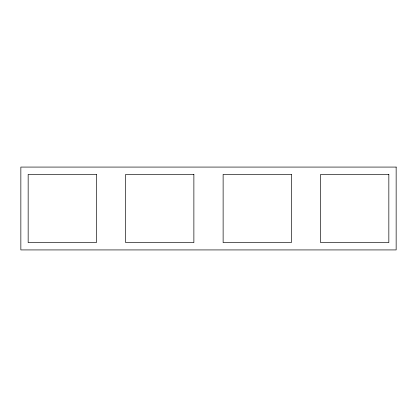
<?xml version="1.0" encoding="UTF-8"?>
<svg xmlns="http://www.w3.org/2000/svg" width="417" height="417" viewBox="0 0 417 417"><rect width="100%" height="100%" fill="white"/><g stroke="black" fill="none" stroke-linecap="round" stroke-linejoin="round"><path stroke-width="0.63" d="M396.15 167.076L20.85 167.076L20.85 249.924L396.15 249.924L396.15 167.076M96.384 174.389L28.163 174.389L28.163 242.611L96.384 242.611L96.384 174.389M193.874 174.389L125.653 174.389L125.653 242.611L193.874 242.611L193.874 174.389M291.347 174.389L223.126 174.389L223.126 242.611L291.347 242.611L291.347 174.389M388.837 174.389L320.616 174.389L320.616 242.611L388.837 242.611L388.837 174.389"/></g></svg>
